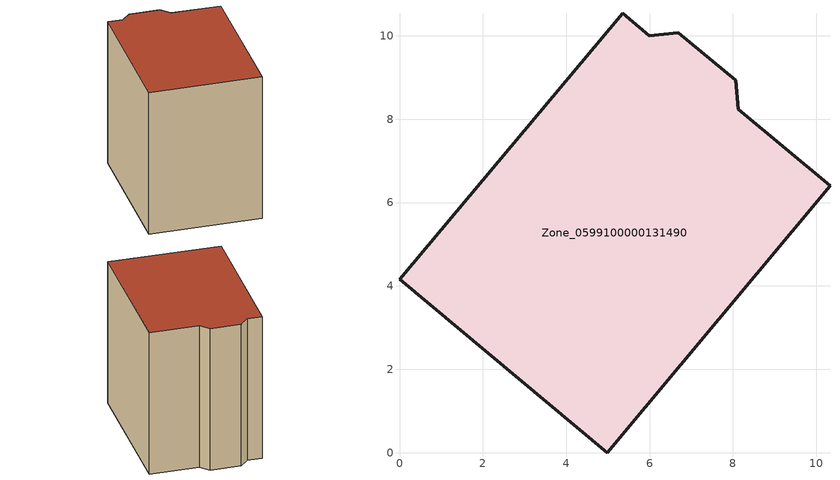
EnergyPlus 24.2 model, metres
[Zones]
Zone_0599100000131490
 floor ground (C_G): 10.33,6.4 4.98,0 0,4.16 5.35,10.54 5.99,10 6.69,10.07 8.07,8.93 8.13,8.24 z0
 wall outside (C_F): 4.98,0 10.33,6.4 8.13,8.24 8.07,8.93 6.69,10.07 5.99,10 5.35,10.54 0,4.16 4.98,0 z0:8.92
 roof outside (C_R): 6.69,10.07 5.99,10 5.35,10.54 0,4.16 4.98,0 10.33,6.4 8.13,8.24 8.07,8.93 z8.92
[BUILDING]
Pand.0599100000131490: North Axis=0; Terrain=City; Loads Convergence Tolerance Value=0.04; Temperature Convergence Tolerance Value=0.4; Solar Distribution=FullExterior; Maximum Number of Warmup Days=25; Minimum Number of Warmup Days=1
[Site:Location]
Rotterdam.The.Hague.AP_ZH_NLD Design_Conditions: Latitude=51.96; Longitude=4.45; Time Zone=1; Elevation=-4.5
[SITE:GROUNDTEMPERATURE:BUILDINGSURFACE]
18, 18, 18, 18, 18, 18, 18, 18, 18, 18, 18, 18
[MATERIAL] Thermal Absorptance=0.9; Solar Absorptance=0.7; Visible Absorptance=0.7
Name | Roughness | Thickness | Conductivity | Density | Specific Heat
G.TI.1946 | MediumSmooth | 0.15 | 1 | 540 | 1210
F.TI.1946 | Rough | 0.3 | 0.857143 | 1920 | 840
R.TI.1946 | MediumRough | 0.2 | 0.1 | 1500 | 1000
[CONSTRUCTION]
C_G: G.TI.1946
C_F: F.TI.1946
C_R: R.TI.1946
[ZONE]
Zone_0599100000131490: Type=1; Multiplier=1; Ceiling Height=Autocalculate; Volume=Autocalculate; Floor Area=autocalculate; Part of Total Floor Area=Yes
[ZONEINFILTRATION:DESIGNFLOWRATE]
Infil_Zone_0599100000131490: Zone or ZoneList or Space or SpaceList=Zone_0599100000131490; Schedule=AlwaysOn; Design Flow Rate Calculation Method=Flow/Area; Flow Rate per Floor Area=0.003; Constant Term Coefficient=1; Temperature Term Coefficient=0; Velocity Term Coefficient=0; Velocity Squared Term Coefficient=0
[HVACTEMPLATE:ZONE:IDEALLOADSAIRSYSTEM]
Zone_0599100000131490: Maximum Heating Supply Air Temperature=50; Minimum Cooling Supply Air Temperature=13; Maximum Heating Supply Air Humidity Ratio=0.0156; Minimum Cooling Supply Air Humidity Ratio=0.0077; Heating Limit=NoLimit; Cooling Limit=NoLimit; Dehumidification Control Type=ConstantSensibleHeatRatio; Cooling Sensible Heat Ratio=0.7; Dehumidification Setpoint=60; Humidification Control Type=None; Humidification Setpoint=30; Outdoor Air Method=None; Outdoor Air Flow Rate per Person=0.00944; Outdoor Air Flow Rate per Zone Floor Area=0; Outdoor Air Flow Rate per Zone=0; Demand Controlled Ventilation Type=None; Outdoor Air Economizer Type=NoEconomizer; Heat Recovery Type=None; Sensible Heat Recovery Effectiveness=0.7; Latent Heat Recovery Effectiveness=0.65
[ZONECONTROL:THERMOSTAT]
ThermostatControl_Zone_0599100000131490: Zone or ZoneList=Zone_0599100000131490; Control Type Schedule=DualSetpointControlType; Control 1=Thermostat_Zone_0599100000131490; Temperature Difference Between Cutout And Setpoint=0
[THERMOSTATSETPOINT:DUALSETPOINT]
Thermostat_Zone_0599100000131490: Heating Setpoint Temperature Schedule=HeatingSetpoint_Zone_0599100000131490; Cooling Setpoint Temperature Schedule=CoolingSetpoint_Zone_0599100000131490
[SCHEDULE:COMPACT]
HeatingSetpoint_Zone_0599100000131490: Through: 12/31, For: AllDays, Until: 24:00, 21
CoolingSetpoint_Zone_0599100000131490: Through: 12/31, For: AllDays, Until: 24:00, 24
DualSetpointControlType: Through: 12/31, For: AllDays, Until: 24:00, 4
AlwaysOn: Through: 12/31, For: AllDays, Until: 24:00, 1
